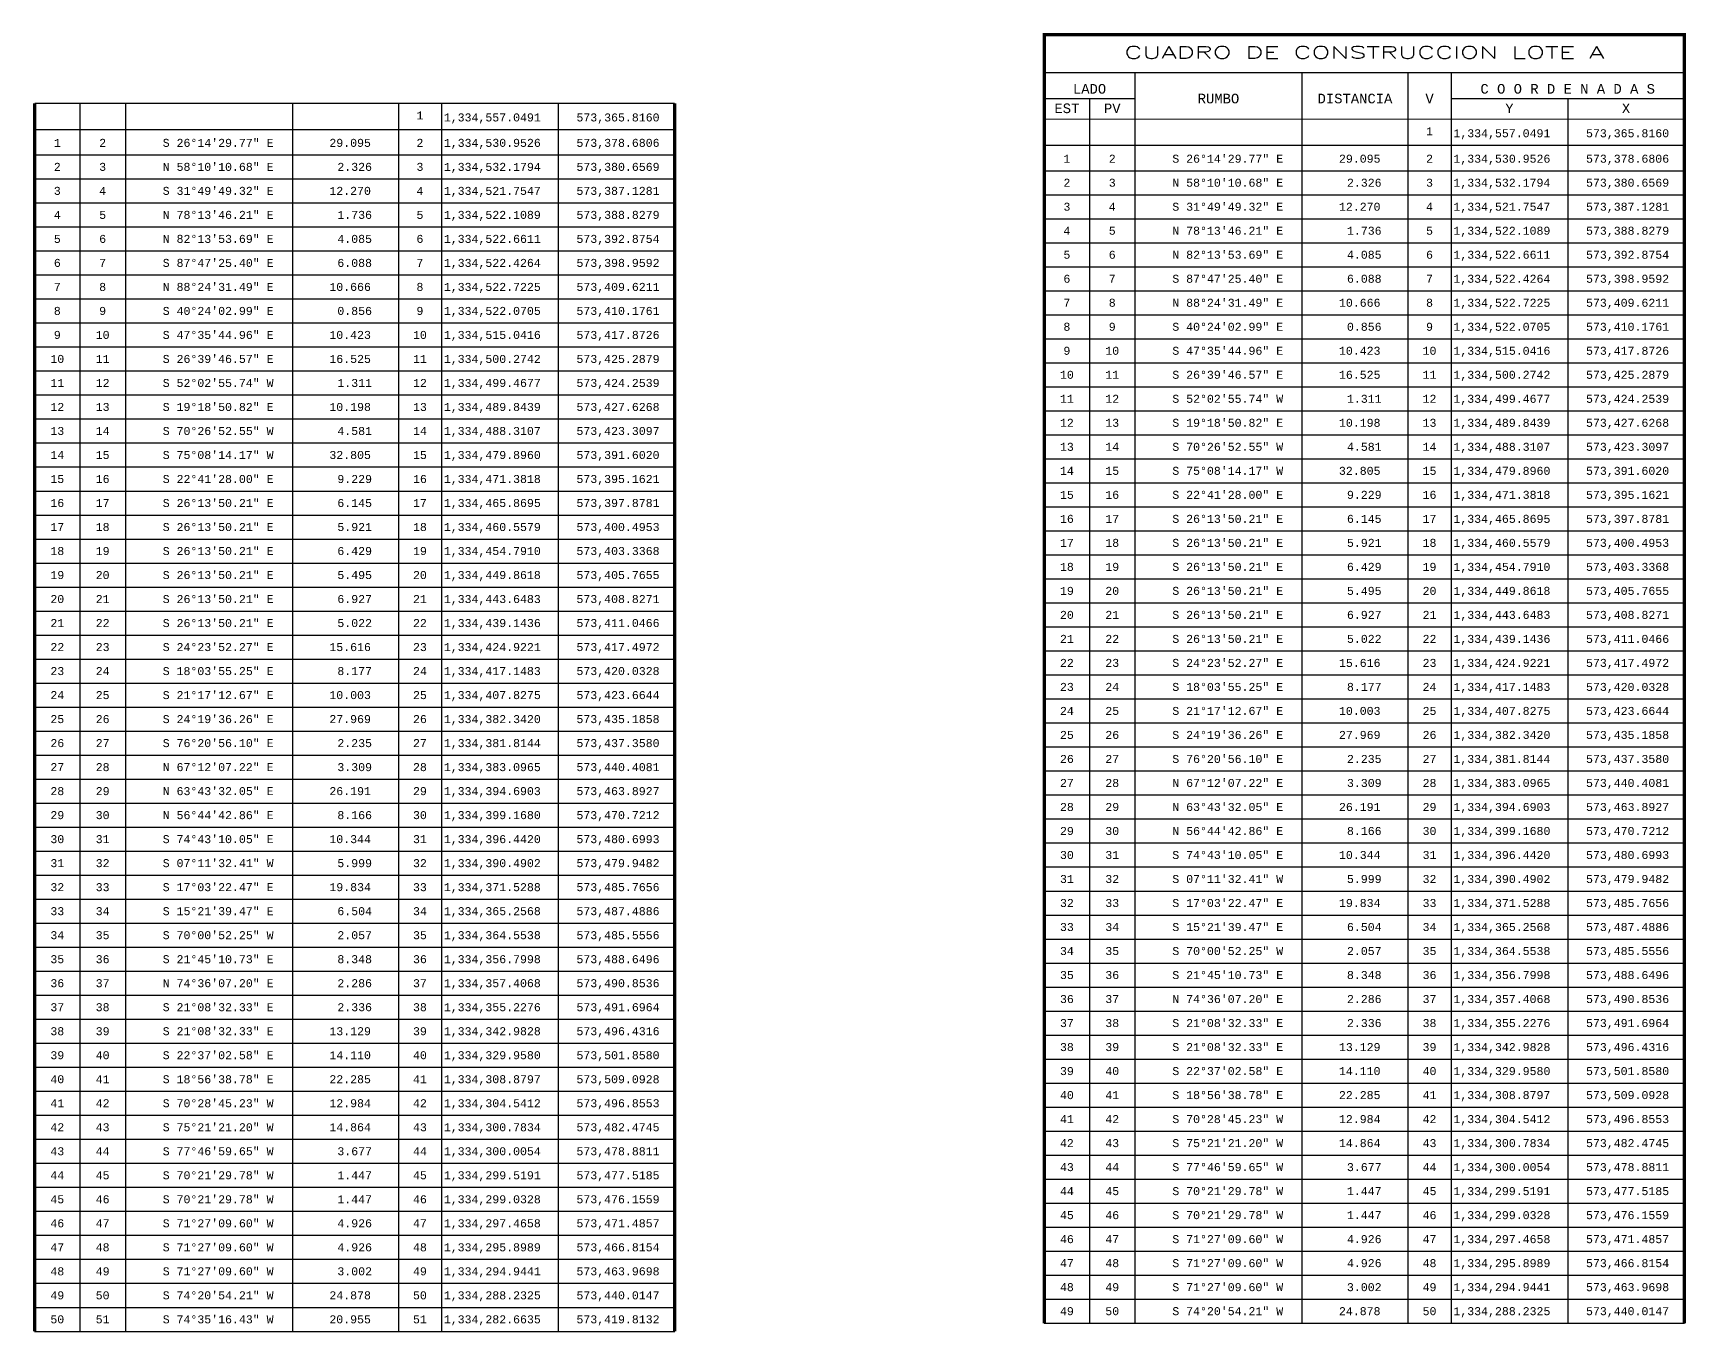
# Model space of a CAD drawing. Header units: millimetres. Extents: x -3245 to 2970, y 1153 to 3965.
# Drawn here: x 2108 to 2624, y 1532 to 1938 of the extents above; entities that cross this region are included whole.
import ezdxf
from ezdxf.enums import TextEntityAlignment as Align

# ---------------------------------------------------------------- set-up
doc = ezdxf.new("R2010")
doc.units = ezdxf.units.MM
for name, color, linetype in [('CVL_CUADCON', 1, 'Continuous'), ('CVL_CUADCON_LIN', 8, 'Continuous'), ('CVL_CUADCON_TIT', 1, 'Continuous'), ('CVL_CUADCON_TX', 2, 'Continuous')]:
    doc.layers.add(name, color=color, linetype=linetype)
doc.styles.add('HUECA1', font='HUECA1.shx')
doc.styles.add('MONOTXT4', font='MONOTXT4.shx')

msp = doc.modelspace()

# ---------------------------------------------------------------- linework, layer by layer
at = {"layer": 'CVL_CUADCON', "color": 1, "linetype": 'Continuous', "flags": 128}
for points, const_width in [([(2423.4764, 1534.84), (2423.4764, 1937.34), (2623.4089, 1937.34), (2623.4089, 1534.84)], 1), ([(2423.4764, 1925.4675), (2623.4089, 1925.4675)], 0.375), ([(2108.1334, 1532.2895), (2108.1334, 1915.872)], 1), ([(2108.1334, 1915.872), (2308.0659, 1915.872)], 0.375), ([(2308.0659, 1915.872), (2308.0659, 1532.2895)], 1), ([(2423.4764, 1910.9225), (2623.4089, 1910.9225)], 0.375)]:
    msp.add_lwpolyline(points, dxfattribs=dict(at, const_width=const_width))
at = {"layer": 'CVL_CUADCON_LIN', "color": 8, "linetype": 'Continuous'}
for p, q in [((2451.7989, 1925.4675), (2451.7989, 1534.84)), ((2503.9764, 1925.4675), (2503.9764, 1534.84)), ((2537.0839, 1925.4675), (2537.0839, 1534.84)), ((2550.5489, 1925.4675), (2550.5489, 1534.84)), ((2122.2834, 1915.872), (2122.2834, 1532.2895)), ((2136.4559, 1915.872), (2136.4559, 1532.2895)), ((2188.6334, 1915.872), (2188.6334, 1532.2895)), ((2221.7409, 1915.872), (2221.7409, 1532.2895)), ((2235.2059, 1915.872), (2235.2059, 1532.2895)), ((2271.6359, 1915.872), (2271.6359, 1532.2895)), ((2423.4764, 1917.3975), (2451.7989, 1917.3975)), ((2437.6264, 1917.3975), (2437.6264, 1534.84)), ((2550.5489, 1917.3975), (2623.4089, 1917.3975)), ((2586.9789, 1917.3975), (2586.9789, 1534.84)), ((2108.1334, 1907.7345), (2308.0659, 1907.7345)), ((2423.4764, 1902.785), (2623.4089, 1902.785)), ((2108.1334, 1899.7895), (2308.0659, 1899.7895)), ((2423.4764, 1894.84), (2623.4089, 1894.84)), ((2108.1334, 1892.2895), (2308.0659, 1892.2895)), ((2108.1334, 1884.7895), (2308.0659, 1884.7895)), ((2423.4764, 1887.34), (2623.4089, 1887.34)), ((2423.4764, 1879.84), (2623.4089, 1879.84)), ((2108.1334, 1877.2895), (2308.0659, 1877.2895)), ((2108.1334, 1869.7895), (2308.0659, 1869.7895)), ((2423.4764, 1872.34), (2623.4089, 1872.34)), ((2423.4764, 1864.84), (2623.4089, 1864.84)), ((2108.1334, 1862.2895), (2308.0659, 1862.2895)), ((2108.1334, 1854.7895), (2308.0659, 1854.7895)), ((2423.4764, 1857.34), (2623.4089, 1857.34)), ((2423.4764, 1849.84), (2623.4089, 1849.84)), ((2108.1334, 1847.2895), (2308.0659, 1847.2895)), ((2108.1334, 1839.7895), (2308.0659, 1839.7895)), ((2423.4764, 1842.34), (2623.4089, 1842.34)), ((2423.4764, 1834.84), (2623.4089, 1834.84)), ((2108.1334, 1832.2895), (2308.0659, 1832.2895)), ((2108.1334, 1824.7895), (2308.0659, 1824.7895)), ((2423.4764, 1827.34), (2623.4089, 1827.34)), ((2423.4764, 1819.84), (2623.4089, 1819.84)), ((2108.1334, 1817.2895), (2308.0659, 1817.2895)), ((2423.4764, 1812.34), (2623.4089, 1812.34)), ((2108.1334, 1809.7895), (2308.0659, 1809.7895)), ((2108.1334, 1802.2895), (2308.0659, 1802.2895)), ((2423.4764, 1804.84), (2623.4089, 1804.84)), ((2423.4764, 1797.34), (2623.4089, 1797.34)), ((2108.1334, 1794.7895), (2308.0659, 1794.7895)), ((2108.1334, 1787.2895), (2308.0659, 1787.2895)), ((2423.4764, 1789.84), (2623.4089, 1789.84)), ((2423.4764, 1782.34), (2623.4089, 1782.34)), ((2108.1334, 1779.7895), (2308.0659, 1779.7895)), ((2108.1334, 1772.2895), (2308.0659, 1772.2895)), ((2423.4764, 1774.84), (2623.4089, 1774.84)), ((2423.4764, 1767.34), (2623.4089, 1767.34)), ((2108.1334, 1764.7895), (2308.0659, 1764.7895)), ((2108.1334, 1757.2895), (2308.0659, 1757.2895)), ((2423.4764, 1759.84), (2623.4089, 1759.84)), ((2423.4764, 1752.34), (2623.4089, 1752.34)), ((2108.1334, 1749.7895), (2308.0659, 1749.7895)), ((2108.1334, 1742.2895), (2308.0659, 1742.2895)), ((2423.4764, 1744.84), (2623.4089, 1744.84)), ((2108.1334, 1734.7895), (2308.0659, 1734.7895)), ((2423.4764, 1737.34), (2623.4089, 1737.34)), ((2423.4764, 1729.84), (2623.4089, 1729.84)), ((2108.1334, 1727.2895), (2308.0659, 1727.2895)), ((2108.1334, 1719.7895), (2308.0659, 1719.7895)), ((2423.4764, 1722.34), (2623.4089, 1722.34)), ((2423.4764, 1714.84), (2623.4089, 1714.84)), ((2108.1334, 1712.2895), (2308.0659, 1712.2895)), ((2108.1334, 1704.7895), (2308.0659, 1704.7895)), ((2423.4764, 1707.34), (2623.4089, 1707.34)), ((2423.4764, 1699.84), (2623.4089, 1699.84)), ((2108.1334, 1697.2895), (2308.0659, 1697.2895)), ((2108.1334, 1689.7895), (2308.0659, 1689.7895)), ((2423.4764, 1692.34), (2623.4089, 1692.34)), ((2423.4764, 1684.84), (2623.4089, 1684.84)), ((2108.1334, 1682.2895), (2308.0659, 1682.2895)), ((2108.1334, 1674.7895), (2308.0659, 1674.7895)), ((2423.4764, 1677.34), (2623.4089, 1677.34)), ((2423.4764, 1669.84), (2623.4089, 1669.84)), ((2108.1334, 1667.2895), (2308.0659, 1667.2895)), ((2108.1334, 1659.7895), (2308.0659, 1659.7895)), ((2423.4764, 1662.34), (2623.4089, 1662.34)), ((2108.1334, 1652.2895), (2308.0659, 1652.2895)), ((2423.4764, 1654.84), (2623.4089, 1654.84)), ((2423.4764, 1647.34), (2623.4089, 1647.34)), ((2108.1334, 1644.7895), (2308.0659, 1644.7895)), ((2108.1334, 1637.2895), (2308.0659, 1637.2895)), ((2423.4764, 1639.84), (2623.4089, 1639.84)), ((2423.4764, 1632.34), (2623.4089, 1632.34)), ((2108.1334, 1629.7895), (2308.0659, 1629.7895)), ((2108.1334, 1622.2895), (2308.0659, 1622.2895)), ((2423.4764, 1624.84), (2623.4089, 1624.84)), ((2423.4764, 1617.34), (2623.4089, 1617.34)), ((2108.1334, 1614.7895), (2308.0659, 1614.7895)), ((2108.1334, 1607.2895), (2308.0659, 1607.2895)), ((2423.4764, 1609.84), (2623.4089, 1609.84)), ((2423.4764, 1602.34), (2623.4089, 1602.34)), ((2108.1334, 1599.7895), (2308.0659, 1599.7895)), ((2108.1334, 1592.2895), (2308.0659, 1592.2895)), ((2423.4764, 1594.84), (2623.4089, 1594.84)), ((2423.4764, 1587.34), (2623.4089, 1587.34)), ((2108.1334, 1584.7895), (2308.0659, 1584.7895)), ((2423.4764, 1579.84), (2623.4089, 1579.84)), ((2108.1334, 1577.2895), (2308.0659, 1577.2895)), ((2108.1334, 1569.7895), (2308.0659, 1569.7895)), ((2423.4764, 1572.34), (2623.4089, 1572.34)), ((2423.4764, 1564.84), (2623.4089, 1564.84)), ((2108.1334, 1562.2895), (2308.0659, 1562.2895)), ((2108.1334, 1554.7895), (2308.0659, 1554.7895)), ((2423.4764, 1557.34), (2623.4089, 1557.34)), ((2423.4764, 1549.84), (2623.4089, 1549.84)), ((2108.1334, 1547.2895), (2308.0659, 1547.2895)), ((2108.1334, 1539.7895), (2308.0659, 1539.7895)), ((2423.4764, 1542.34), (2623.4089, 1542.34)), ((2423.4764, 1534.84), (2623.4089, 1534.84)), ((2108.1334, 1532.2895), (2308.0659, 1532.2895))]:
    msp.add_line(p, q, dxfattribs=at)

# ---------------------------------------------------------------- texts
at = {"layer": 'CVL_CUADCON_TIT', "color": 1, "style": 'HUECA1', "width": 1.347471}
msp.add_text('CUADRO DE CONSTRUCCION LOTE A', height=3.75, dxfattribs=at).set_placement((2448.4764, 1929.915), (2598.4089, 1929.915), align=Align.FIT)
at = {"layer": 'CVL_CUADCON_TIT', "color": 1, "style": 'MONOTXT4'}
for s, p in [('LADO', (2437.6264, 1918.92)), ('C O O R D E N A D A S', (2586.9764, 1918.92)), ('EST', (2430.5514, 1912.83)), ('PV', (2444.7264, 1912.83)), ('Y', (2568.7764, 1912.83)), ('X', (2605.2014, 1912.83))]:
    msp.add_text(s, height=3, dxfattribs=at).set_placement(p, align=Align.CENTER)
for s, p in [('RUMBO', (2477.9014, 1917.39)), ('DISTANCIA', (2520.5264, 1917.39)), ('V', (2543.8264, 1917.39))]:
    msp.add_text(s, height=3, dxfattribs=at).set_placement(p, align=Align.MIDDLE)
at = {"layer": 'CVL_CUADCON_TX', "color": 2, "style": 'MONOTXT4'}
for s, p in [('1', (2228.4734, 1910.8595)), ('1', (2543.8164, 1905.91)), ('1', (2115.2084, 1902.2895)), ('2', (2129.3697, 1902.2895)), ('2', (2228.4734, 1902.2895)), ('2', (2115.2084, 1894.7895)), ('3', (2129.3697, 1894.7895)), ('3', (2228.4734, 1894.7895)), ('1', (2430.5514, 1897.34)), ('2', (2444.7127, 1897.34)), ('2', (2543.8164, 1897.34)), ('3', (2115.2084, 1887.2895)), ('4', (2129.3697, 1887.2895)), ('4', (2228.4734, 1887.2895)), ('2', (2430.5514, 1889.84)), ('3', (2444.7127, 1889.84)), ('3', (2543.8164, 1889.84)), ('3', (2430.5514, 1882.34)), ('4', (2444.7127, 1882.34)), ('4', (2543.8164, 1882.34)), ('4', (2115.2084, 1879.7895)), ('5', (2129.3697, 1879.7895)), ('5', (2228.4734, 1879.7895)), ('5', (2115.2084, 1872.2895)), ('6', (2129.3697, 1872.2895)), ('6', (2228.4734, 1872.2895)), ('4', (2430.5514, 1874.84)), ('5', (2444.7127, 1874.84)), ('5', (2543.8164, 1874.84)), ('5', (2430.5514, 1867.34)), ('6', (2444.7127, 1867.34)), ('6', (2543.8164, 1867.34)), ('6', (2115.2084, 1864.7895)), ('7', (2129.3697, 1864.7895)), ('7', (2228.4734, 1864.7895)), ('7', (2115.2084, 1857.2895)), ('8', (2129.3697, 1857.2895)), ('8', (2228.4734, 1857.2895)), ('6', (2430.5514, 1859.84)), ('7', (2444.7127, 1859.84)), ('7', (2543.8164, 1859.84)), ('7', (2430.5514, 1852.34)), ('8', (2444.7127, 1852.34)), ('8', (2543.8164, 1852.34)), ('8', (2115.2084, 1849.7895)), ('9', (2129.3697, 1849.7895)), ('9', (2228.4734, 1849.7895)), ('9', (2115.2084, 1842.2895)), ('10', (2129.3697, 1842.2895)), ('10', (2228.4734, 1842.2895)), ('8', (2430.5514, 1844.84)), ('9', (2444.7127, 1844.84)), ('9', (2543.8164, 1844.84)), ('9', (2430.5514, 1837.34)), ('10', (2444.7127, 1837.34)), ('10', (2543.8164, 1837.34)), ('10', (2115.2084, 1834.7895)), ('11', (2129.3697, 1834.7895)), ('11', (2228.4734, 1834.7895)), ('11', (2115.2084, 1827.2895)), ('12', (2129.3697, 1827.2895)), ('12', (2228.4734, 1827.2895)), ('10', (2430.5514, 1829.84)), ('11', (2444.7127, 1829.84)), ('11', (2543.8164, 1829.84)), ('11', (2430.5514, 1822.34)), ('12', (2444.7127, 1822.34)), ('12', (2543.8164, 1822.34)), ('12', (2115.2084, 1819.7895)), ('13', (2129.3697, 1819.7895)), ('13', (2228.4734, 1819.7895)), ('12', (2430.5514, 1814.84)), ('13', (2444.7127, 1814.84)), ('13', (2543.8164, 1814.84)), ('13', (2115.2084, 1812.2895)), ('14', (2129.3697, 1812.2895)), ('14', (2228.4734, 1812.2895)), ('14', (2115.2084, 1804.7895)), ('15', (2129.3697, 1804.7895)), ('15', (2228.4734, 1804.7895)), ('13', (2430.5514, 1807.34)), ('14', (2444.7127, 1807.34)), ('14', (2543.8164, 1807.34)), ('14', (2430.5514, 1799.84)), ('15', (2444.7127, 1799.84)), ('15', (2543.8164, 1799.84)), ('15', (2115.2084, 1797.2895)), ('16', (2129.3697, 1797.2895)), ('16', (2228.4734, 1797.2895)), ('16', (2115.2084, 1789.7895)), ('17', (2129.3697, 1789.7895)), ('17', (2228.4734, 1789.7895)), ('15', (2430.5514, 1792.34)), ('16', (2444.7127, 1792.34)), ('16', (2543.8164, 1792.34)), ('16', (2430.5514, 1784.84)), ('17', (2444.7127, 1784.84)), ('17', (2543.8164, 1784.84)), ('17', (2115.2084, 1782.2895)), ('18', (2129.3697, 1782.2895)), ('18', (2228.4734, 1782.2895)), ('18', (2115.2084, 1774.7895)), ('19', (2129.3697, 1774.7895)), ('19', (2228.4734, 1774.7895)), ('17', (2430.5514, 1777.34)), ('18', (2444.7127, 1777.34)), ('18', (2543.8164, 1777.34)), ('18', (2430.5514, 1769.84)), ('19', (2444.7127, 1769.84)), ('19', (2543.8164, 1769.84)), ('19', (2115.2084, 1767.2895)), ('20', (2129.3697, 1767.2895)), ('20', (2228.4734, 1767.2895)), ('20', (2115.2084, 1759.7895)), ('21', (2129.3697, 1759.7895)), ('21', (2228.4734, 1759.7895)), ('19', (2430.5514, 1762.34)), ('20', (2444.7127, 1762.34)), ('20', (2543.8164, 1762.34)), ('20', (2430.5514, 1754.84)), ('21', (2444.7127, 1754.84)), ('21', (2543.8164, 1754.84)), ('21', (2115.2084, 1752.2895)), ('22', (2129.3697, 1752.2895)), ('22', (2228.4734, 1752.2895)), ('22', (2115.2084, 1744.7895)), ('23', (2129.3697, 1744.7895)), ('23', (2228.4734, 1744.7895)), ('21', (2430.5514, 1747.34)), ('22', (2444.7127, 1747.34)), ('22', (2543.8164, 1747.34)), ('22', (2430.5514, 1739.84)), ('23', (2444.7127, 1739.84)), ('23', (2543.8164, 1739.84)), ('23', (2115.2084, 1737.2895)), ('24', (2129.3697, 1737.2895)), ('24', (2228.4734, 1737.2895)), ('23', (2430.5514, 1732.34)), ('24', (2444.7127, 1732.34)), ('24', (2543.8164, 1732.34)), ('24', (2115.2084, 1729.7895)), ('25', (2129.3697, 1729.7895)), ('25', (2228.4734, 1729.7895)), ('25', (2115.2084, 1722.2895)), ('26', (2129.3697, 1722.2895)), ('26', (2228.4734, 1722.2895)), ('24', (2430.5514, 1724.84)), ('25', (2444.7127, 1724.84)), ('25', (2543.8164, 1724.84)), ('25', (2430.5514, 1717.34)), ('26', (2444.7127, 1717.34)), ('26', (2543.8164, 1717.34)), ('26', (2115.2084, 1714.7895)), ('27', (2129.3697, 1714.7895)), ('27', (2228.4734, 1714.7895)), ('27', (2115.2084, 1707.2895)), ('28', (2129.3697, 1707.2895)), ('28', (2228.4734, 1707.2895)), ('26', (2430.5514, 1709.84)), ('27', (2444.7127, 1709.84)), ('27', (2543.8164, 1709.84)), ('27', (2430.5514, 1702.34)), ('28', (2444.7127, 1702.34)), ('28', (2543.8164, 1702.34)), ('28', (2115.2084, 1699.7895)), ('29', (2129.3697, 1699.7895)), ('29', (2228.4734, 1699.7895)), ('29', (2115.2084, 1692.2895)), ('30', (2129.3697, 1692.2895)), ('30', (2228.4734, 1692.2895)), ('28', (2430.5514, 1694.84)), ('29', (2444.7127, 1694.84)), ('29', (2543.8164, 1694.84)), ('29', (2430.5514, 1687.34)), ('30', (2444.7127, 1687.34)), ('30', (2543.8164, 1687.34)), ('30', (2115.2084, 1684.7895)), ('31', (2129.3697, 1684.7895)), ('31', (2228.4734, 1684.7895)), ('31', (2115.2084, 1677.2895)), ('32', (2129.3697, 1677.2895)), ('32', (2228.4734, 1677.2895)), ('30', (2430.5514, 1679.84)), ('31', (2444.7127, 1679.84)), ('31', (2543.8164, 1679.84)), ('31', (2430.5514, 1672.34)), ('32', (2444.7127, 1672.34)), ('32', (2543.8164, 1672.34)), ('32', (2115.2084, 1669.7895)), ('33', (2129.3697, 1669.7895)), ('33', (2228.4734, 1669.7895)), ('33', (2115.2084, 1662.2895)), ('34', (2129.3697, 1662.2895)), ('34', (2228.4734, 1662.2895)), ('32', (2430.5514, 1664.84)), ('33', (2444.7127, 1664.84)), ('33', (2543.8164, 1664.84)), ('34', (2115.2084, 1654.7895)), ('35', (2129.3697, 1654.7895)), ('35', (2228.4734, 1654.7895)), ('33', (2430.5514, 1657.34)), ('34', (2444.7127, 1657.34)), ('34', (2543.8164, 1657.34)), ('34', (2430.5514, 1649.84)), ('35', (2444.7127, 1649.84)), ('35', (2543.8164, 1649.84)), ('35', (2115.2084, 1647.2895)), ('36', (2129.3697, 1647.2895)), ('36', (2228.4734, 1647.2895)), ('36', (2115.2084, 1639.7895)), ('37', (2129.3697, 1639.7895)), ('37', (2228.4734, 1639.7895)), ('35', (2430.5514, 1642.34)), ('36', (2444.7127, 1642.34)), ('36', (2543.8164, 1642.34)), ('36', (2430.5514, 1634.84)), ('37', (2444.7127, 1634.84)), ('37', (2543.8164, 1634.84)), ('37', (2115.2084, 1632.2895)), ('38', (2129.3697, 1632.2895)), ('38', (2228.4734, 1632.2895)), ('38', (2115.2084, 1624.7895)), ('39', (2129.3697, 1624.7895)), ('39', (2228.4734, 1624.7895)), ('37', (2430.5514, 1627.34)), ('38', (2444.7127, 1627.34)), ('38', (2543.8164, 1627.34)), ('38', (2430.5514, 1619.84)), ('39', (2444.7127, 1619.84)), ('39', (2543.8164, 1619.84)), ('39', (2115.2084, 1617.2895)), ('40', (2129.3697, 1617.2895)), ('40', (2228.4734, 1617.2895)), ('40', (2115.2084, 1609.7895)), ('41', (2129.3697, 1609.7895)), ('41', (2228.4734, 1609.7895)), ('39', (2430.5514, 1612.34)), ('40', (2444.7127, 1612.34)), ('40', (2543.8164, 1612.34)), ('40', (2430.5514, 1604.84)), ('41', (2444.7127, 1604.84)), ('41', (2543.8164, 1604.84)), ('41', (2115.2084, 1602.2895)), ('42', (2129.3697, 1602.2895)), ('42', (2228.4734, 1602.2895)), ('42', (2115.2084, 1594.7895)), ('43', (2129.3697, 1594.7895)), ('43', (2228.4734, 1594.7895)), ('41', (2430.5514, 1597.34)), ('42', (2444.7127, 1597.34)), ('42', (2543.8164, 1597.34)), ('42', (2430.5514, 1589.84)), ('43', (2444.7127, 1589.84)), ('43', (2543.8164, 1589.84)), ('43', (2115.2084, 1587.2895)), ('44', (2129.3697, 1587.2895)), ('44', (2228.4734, 1587.2895)), ('44', (2115.2084, 1579.7895)), ('45', (2129.3697, 1579.7895)), ('45', (2228.4734, 1579.7895)), ('43', (2430.5514, 1582.34)), ('44', (2444.7127, 1582.34)), ('44', (2543.8164, 1582.34)), ('45', (2115.2084, 1572.2895)), ('46', (2129.3697, 1572.2895)), ('46', (2228.4734, 1572.2895)), ('44', (2430.5514, 1574.84)), ('45', (2444.7127, 1574.84)), ('45', (2543.8164, 1574.84)), ('45', (2430.5514, 1567.34)), ('46', (2444.7127, 1567.34)), ('46', (2543.8164, 1567.34)), ('46', (2115.2084, 1564.7895)), ('47', (2129.3697, 1564.7895)), ('47', (2228.4734, 1564.7895)), ('47', (2115.2084, 1557.2895)), ('48', (2129.3697, 1557.2895)), ('48', (2228.4734, 1557.2895)), ('46', (2430.5514, 1559.84)), ('47', (2444.7127, 1559.84)), ('47', (2543.8164, 1559.84)), ('47', (2430.5514, 1552.34)), ('48', (2444.7127, 1552.34)), ('48', (2543.8164, 1552.34)), ('48', (2115.2084, 1549.7895)), ('49', (2129.3697, 1549.7895)), ('49', (2228.4734, 1549.7895)), ('49', (2115.2084, 1542.2895)), ('50', (2129.3697, 1542.2895)), ('50', (2228.4734, 1542.2895)), ('48', (2430.5514, 1544.84)), ('49', (2444.7127, 1544.84)), ('49', (2543.8164, 1544.84)), ('49', (2430.5514, 1537.34)), ('50', (2444.7127, 1537.34)), ('50', (2543.8164, 1537.34)), ('50', (2115.2084, 1534.7895)), ('51', (2129.3697, 1534.7895)), ('51', (2228.4734, 1534.7895))]:
    msp.add_text(s, height=2.5, dxfattribs=at).set_placement(p, align=Align.CENTER)
for s, p in [('1,334,557.0491', (2235.9334, 1910.2345)), ('573,365.8160', (2277.3584, 1910.2345)), ('1,334,557.0491', (2551.2764, 1905.285)), ('573,365.8160', (2592.7014, 1905.285)), ('S 26%%d14\'29.77" E', (2148.1334, 1902.2895)), ('29.095', (2200.1834, 1902.2895)), ('1,334,530.9526', (2235.9334, 1902.2895)), ('573,378.6806', (2277.3584, 1902.2895)), ('S 26%%d14\'29.77" E', (2463.4764, 1897.34)), ('N 58%%d10\'10.68" E', (2148.1334, 1894.7895)), ('2.326', (2202.6834, 1894.7895)), ('1,334,532.1794', (2235.9334, 1894.7895)), ('573,380.6569', (2277.3584, 1894.7895)), ('29.095', (2515.5264, 1897.34)), ('1,334,530.9526', (2551.2764, 1897.34)), ('573,378.6806', (2592.7014, 1897.34)), ('S 31%%d49\'49.32" E', (2148.1334, 1887.2895)), ('12.270', (2200.1834, 1887.2895)), ('1,334,521.7547', (2235.9334, 1887.2895)), ('573,387.1281', (2277.3584, 1887.2895)), ('N 58%%d10\'10.68" E', (2463.4764, 1889.84)), ('2.326', (2518.0264, 1889.84)), ('1,334,532.1794', (2551.2764, 1889.84)), ('573,380.6569', (2592.7014, 1889.84)), ('S 31%%d49\'49.32" E', (2463.4764, 1882.34)), ('12.270', (2515.5264, 1882.34)), ('1,334,521.7547', (2551.2764, 1882.34)), ('573,387.1281', (2592.7014, 1882.34)), ('N 78%%d13\'46.21" E', (2148.1334, 1879.7895)), ('1.736', (2202.6834, 1879.7895)), ('1,334,522.1089', (2235.9334, 1879.7895)), ('573,388.8279', (2277.3584, 1879.7895)), ('N 82%%d13\'53.69" E', (2148.1334, 1872.2895)), ('4.085', (2202.6834, 1872.2895)), ('1,334,522.6611', (2235.9334, 1872.2895)), ('573,392.8754', (2277.3584, 1872.2895)), ('N 78%%d13\'46.21" E', (2463.4764, 1874.84)), ('1.736', (2518.0264, 1874.84)), ('1,334,522.1089', (2551.2764, 1874.84)), ('573,388.8279', (2592.7014, 1874.84)), ('N 82%%d13\'53.69" E', (2463.4764, 1867.34)), ('4.085', (2518.0264, 1867.34)), ('1,334,522.6611', (2551.2764, 1867.34)), ('573,392.8754', (2592.7014, 1867.34)), ('S 87%%d47\'25.40" E', (2148.1334, 1864.7895)), ('6.088', (2202.6834, 1864.7895)), ('1,334,522.4264', (2235.9334, 1864.7895)), ('573,398.9592', (2277.3584, 1864.7895)), ('N 88%%d24\'31.49" E', (2148.1334, 1857.2895)), ('10.666', (2200.1834, 1857.2895)), ('1,334,522.7225', (2235.9334, 1857.2895)), ('573,409.6211', (2277.3584, 1857.2895)), ('S 87%%d47\'25.40" E', (2463.4764, 1859.84)), ('6.088', (2518.0264, 1859.84)), ('1,334,522.4264', (2551.2764, 1859.84)), ('573,398.9592', (2592.7014, 1859.84)), ('N 88%%d24\'31.49" E', (2463.4764, 1852.34)), ('10.666', (2515.5264, 1852.34)), ('1,334,522.7225', (2551.2764, 1852.34)), ('573,409.6211', (2592.7014, 1852.34)), ('S 40%%d24\'02.99" E', (2148.1334, 1849.7895)), ('0.856', (2202.6834, 1849.7895)), ('1,334,522.0705', (2235.9334, 1849.7895)), ('573,410.1761', (2277.3584, 1849.7895)), ('S 47%%d35\'44.96" E', (2148.1334, 1842.2895)), ('10.423', (2200.1834, 1842.2895)), ('1,334,515.0416', (2235.9334, 1842.2895)), ('573,417.8726', (2277.3584, 1842.2895)), ('S 40%%d24\'02.99" E', (2463.4764, 1844.84)), ('0.856', (2518.0264, 1844.84)), ('1,334,522.0705', (2551.2764, 1844.84)), ('573,410.1761', (2592.7014, 1844.84)), ('S 47%%d35\'44.96" E', (2463.4764, 1837.34)), ('10.423', (2515.5264, 1837.34)), ('1,334,515.0416', (2551.2764, 1837.34)), ('573,417.8726', (2592.7014, 1837.34)), ('S 26%%d39\'46.57" E', (2148.1334, 1834.7895)), ('16.525', (2200.1834, 1834.7895)), ('1,334,500.2742', (2235.9334, 1834.7895)), ('573,425.2879', (2277.3584, 1834.7895)), ('S 52%%d02\'55.74" W', (2148.1334, 1827.2895)), ('1.311', (2202.6834, 1827.2895)), ('1,334,499.4677', (2235.9334, 1827.2895)), ('573,424.2539', (2277.3584, 1827.2895)), ('S 26%%d39\'46.57" E', (2463.4764, 1829.84)), ('16.525', (2515.5264, 1829.84)), ('1,334,500.2742', (2551.2764, 1829.84)), ('573,425.2879', (2592.7014, 1829.84)), ('S 19%%d18\'50.82" E', (2148.1334, 1819.7895)), ('S 52%%d02\'55.74" W', (2463.4764, 1822.34)), ('1.311', (2518.0264, 1822.34)), ('1,334,499.4677', (2551.2764, 1822.34)), ('573,424.2539', (2592.7014, 1822.34)), ('10.198', (2200.1834, 1819.7895)), ('1,334,489.8439', (2235.9334, 1819.7895)), ('573,427.6268', (2277.3584, 1819.7895)), ('S 19%%d18\'50.82" E', (2463.4764, 1814.84)), ('10.198', (2515.5264, 1814.84)), ('1,334,489.8439', (2551.2764, 1814.84)), ('573,427.6268', (2592.7014, 1814.84)), ('S 70%%d26\'52.55" W', (2148.1334, 1812.2895)), ('4.581', (2202.6834, 1812.2895)), ('1,334,488.3107', (2235.9334, 1812.2895)), ('573,423.3097', (2277.3584, 1812.2895)), ('S 75%%d08\'14.17" W', (2148.1334, 1804.7895)), ('32.805', (2200.1834, 1804.7895)), ('1,334,479.8960', (2235.9334, 1804.7895)), ('573,391.6020', (2277.3584, 1804.7895)), ('S 70%%d26\'52.55" W', (2463.4764, 1807.34)), ('4.581', (2518.0264, 1807.34)), ('1,334,488.3107', (2551.2764, 1807.34)), ('573,423.3097', (2592.7014, 1807.34)), ('S 75%%d08\'14.17" W', (2463.4764, 1799.84)), ('32.805', (2515.5264, 1799.84)), ('1,334,479.8960', (2551.2764, 1799.84)), ('573,391.6020', (2592.7014, 1799.84)), ('S 22%%d41\'28.00" E', (2148.1334, 1797.2895)), ('9.229', (2202.6834, 1797.2895)), ('1,334,471.3818', (2235.9334, 1797.2895)), ('573,395.1621', (2277.3584, 1797.2895)), ('S 26%%d13\'50.21" E', (2148.1334, 1789.7895)), ('6.145', (2202.6834, 1789.7895)), ('1,334,465.8695', (2235.9334, 1789.7895)), ('573,397.8781', (2277.3584, 1789.7895)), ('S 22%%d41\'28.00" E', (2463.4764, 1792.34)), ('9.229', (2518.0264, 1792.34)), ('1,334,471.3818', (2551.2764, 1792.34)), ('573,395.1621', (2592.7014, 1792.34)), ('S 26%%d13\'50.21" E', (2463.4764, 1784.84)), ('6.145', (2518.0264, 1784.84)), ('1,334,465.8695', (2551.2764, 1784.84)), ('573,397.8781', (2592.7014, 1784.84)), ('S 26%%d13\'50.21" E', (2148.1334, 1782.2895)), ('5.921', (2202.6834, 1782.2895)), ('1,334,460.5579', (2235.9334, 1782.2895)), ('573,400.4953', (2277.3584, 1782.2895)), ('S 26%%d13\'50.21" E', (2148.1334, 1774.7895)), ('6.429', (2202.6834, 1774.7895)), ('1,334,454.7910', (2235.9334, 1774.7895)), ('573,403.3368', (2277.3584, 1774.7895)), ('S 26%%d13\'50.21" E', (2463.4764, 1777.34)), ('5.921', (2518.0264, 1777.34)), ('1,334,460.5579', (2551.2764, 1777.34)), ('573,400.4953', (2592.7014, 1777.34)), ('S 26%%d13\'50.21" E', (2463.4764, 1769.84)), ('6.429', (2518.0264, 1769.84)), ('1,334,454.7910', (2551.2764, 1769.84)), ('573,403.3368', (2592.7014, 1769.84)), ('S 26%%d13\'50.21" E', (2148.1334, 1767.2895)), ('5.495', (2202.6834, 1767.2895)), ('1,334,449.8618', (2235.9334, 1767.2895)), ('573,405.7655', (2277.3584, 1767.2895)), ('S 26%%d13\'50.21" E', (2148.1334, 1759.7895)), ('6.927', (2202.6834, 1759.7895)), ('1,334,443.6483', (2235.9334, 1759.7895)), ('573,408.8271', (2277.3584, 1759.7895)), ('S 26%%d13\'50.21" E', (2463.4764, 1762.34)), ('5.495', (2518.0264, 1762.34)), ('1,334,449.8618', (2551.2764, 1762.34)), ('573,405.7655', (2592.7014, 1762.34)), ('S 26%%d13\'50.21" E', (2463.4764, 1754.84)), ('6.927', (2518.0264, 1754.84)), ('1,334,443.6483', (2551.2764, 1754.84)), ('573,408.8271', (2592.7014, 1754.84)), ('S 26%%d13\'50.21" E', (2148.1334, 1752.2895)), ('5.022', (2202.6834, 1752.2895)), ('1,334,439.1436', (2235.9334, 1752.2895)), ('573,411.0466', (2277.3584, 1752.2895)), ('S 24%%d23\'52.27" E', (2148.1334, 1744.7895)), ('15.616', (2200.1834, 1744.7895)), ('1,334,424.9221', (2235.9334, 1744.7895)), ('573,417.4972', (2277.3584, 1744.7895)), ('S 26%%d13\'50.21" E', (2463.4764, 1747.34)), ('5.022', (2518.0264, 1747.34)), ('1,334,439.1436', (2551.2764, 1747.34)), ('573,411.0466', (2592.7014, 1747.34)), ('S 18%%d03\'55.25" E', (2148.1334, 1737.2895)), ('S 24%%d23\'52.27" E', (2463.4764, 1739.84)), ('15.616', (2515.5264, 1739.84)), ('1,334,424.9221', (2551.2764, 1739.84)), ('573,417.4972', (2592.7014, 1739.84)), ('8.177', (2202.6834, 1737.2895)), ('1,334,417.1483', (2235.9334, 1737.2895)), ('573,420.0328', (2277.3584, 1737.2895)), ('S 18%%d03\'55.25" E', (2463.4764, 1732.34)), ('8.177', (2518.0264, 1732.34)), ('1,334,417.1483', (2551.2764, 1732.34)), ('573,420.0328', (2592.7014, 1732.34)), ('S 21%%d17\'12.67" E', (2148.1334, 1729.7895)), ('10.003', (2200.1834, 1729.7895)), ('1,334,407.8275', (2235.9334, 1729.7895)), ('573,423.6644', (2277.3584, 1729.7895)), ('S 24%%d19\'36.26" E', (2148.1334, 1722.2895)), ('27.969', (2200.1834, 1722.2895)), ('1,334,382.3420', (2235.9334, 1722.2895)), ('573,435.1858', (2277.3584, 1722.2895)), ('S 21%%d17\'12.67" E', (2463.4764, 1724.84)), ('10.003', (2515.5264, 1724.84)), ('1,334,407.8275', (2551.2764, 1724.84)), ('573,423.6644', (2592.7014, 1724.84)), ('S 24%%d19\'36.26" E', (2463.4764, 1717.34)), ('27.969', (2515.5264, 1717.34)), ('1,334,382.3420', (2551.2764, 1717.34)), ('573,435.1858', (2592.7014, 1717.34)), ('S 76%%d20\'56.10" E', (2148.1334, 1714.7895)), ('2.235', (2202.6834, 1714.7895)), ('1,334,381.8144', (2235.9334, 1714.7895)), ('573,437.3580', (2277.3584, 1714.7895)), ('N 67%%d12\'07.22" E', (2148.1334, 1707.2895)), ('3.309', (2202.6834, 1707.2895)), ('1,334,383.0965', (2235.9334, 1707.2895)), ('573,440.4081', (2277.3584, 1707.2895)), ('S 76%%d20\'56.10" E', (2463.4764, 1709.84)), ('2.235', (2518.0264, 1709.84)), ('1,334,381.8144', (2551.2764, 1709.84)), ('573,437.3580', (2592.7014, 1709.84)), ('N 67%%d12\'07.22" E', (2463.4764, 1702.34)), ('3.309', (2518.0264, 1702.34)), ('1,334,383.0965', (2551.2764, 1702.34)), ('573,440.4081', (2592.7014, 1702.34)), ('N 63%%d43\'32.05" E', (2148.1334, 1699.7895)), ('26.191', (2200.1834, 1699.7895)), ('1,334,394.6903', (2235.9334, 1699.7895)), ('573,463.8927', (2277.3584, 1699.7895)), ('N 56%%d44\'42.86" E', (2148.1334, 1692.2895)), ('8.166', (2202.6834, 1692.2895)), ('1,334,399.1680', (2235.9334, 1692.2895)), ('573,470.7212', (2277.3584, 1692.2895)), ('N 63%%d43\'32.05" E', (2463.4764, 1694.84)), ('26.191', (2515.5264, 1694.84)), ('1,334,394.6903', (2551.2764, 1694.84)), ('573,463.8927', (2592.7014, 1694.84)), ('N 56%%d44\'42.86" E', (2463.4764, 1687.34)), ('8.166', (2518.0264, 1687.34)), ('1,334,399.1680', (2551.2764, 1687.34)), ('573,470.7212', (2592.7014, 1687.34)), ('S 74%%d43\'10.05" E', (2148.1334, 1684.7895)), ('10.344', (2200.1834, 1684.7895)), ('1,334,396.4420', (2235.9334, 1684.7895)), ('573,480.6993', (2277.3584, 1684.7895)), ('S 07%%d11\'32.41" W', (2148.1334, 1677.2895)), ('5.999', (2202.6834, 1677.2895)), ('1,334,390.4902', (2235.9334, 1677.2895)), ('573,479.9482', (2277.3584, 1677.2895)), ('S 74%%d43\'10.05" E', (2463.4764, 1679.84)), ('10.344', (2515.5264, 1679.84)), ('1,334,396.4420', (2551.2764, 1679.84)), ('573,480.6993', (2592.7014, 1679.84)), ('S 07%%d11\'32.41" W', (2463.4764, 1672.34)), ('5.999', (2518.0264, 1672.34)), ('1,334,390.4902', (2551.2764, 1672.34)), ('573,479.9482', (2592.7014, 1672.34)), ('S 17%%d03\'22.47" E', (2148.1334, 1669.7895)), ('19.834', (2200.1834, 1669.7895)), ('1,334,371.5288', (2235.9334, 1669.7895)), ('573,485.7656', (2277.3584, 1669.7895)), ('S 17%%d03\'22.47" E', (2463.4764, 1664.84)), ('S 15%%d21\'39.47" E', (2148.1334, 1662.2895)), ('6.504', (2202.6834, 1662.2895)), ('1,334,365.2568', (2235.9334, 1662.2895)), ('573,487.4886', (2277.3584, 1662.2895)), ('19.834', (2515.5264, 1664.84)), ('1,334,371.5288', (2551.2764, 1664.84)), ('573,485.7656', (2592.7014, 1664.84)), ('S 70%%d00\'52.25" W', (2148.1334, 1654.7895)), ('2.057', (2202.6834, 1654.7895)), ('1,334,364.5538', (2235.9334, 1654.7895)), ('573,485.5556', (2277.3584, 1654.7895)), ('S 15%%d21\'39.47" E', (2463.4764, 1657.34)), ('6.504', (2518.0264, 1657.34)), ('1,334,365.2568', (2551.2764, 1657.34)), ('573,487.4886', (2592.7014, 1657.34)), ('S 70%%d00\'52.25" W', (2463.4764, 1649.84)), ('2.057', (2518.0264, 1649.84)), ('1,334,364.5538', (2551.2764, 1649.84)), ('573,485.5556', (2592.7014, 1649.84)), ('S 21%%d45\'10.73" E', (2148.1334, 1647.2895)), ('8.348', (2202.6834, 1647.2895)), ('1,334,356.7998', (2235.9334, 1647.2895)), ('573,488.6496', (2277.3584, 1647.2895)), ('N 74%%d36\'07.20" E', (2148.1334, 1639.7895)), ('2.286', (2202.6834, 1639.7895)), ('1,334,357.4068', (2235.9334, 1639.7895)), ('573,490.8536', (2277.3584, 1639.7895)), ('S 21%%d45\'10.73" E', (2463.4764, 1642.34)), ('8.348', (2518.0264, 1642.34)), ('1,334,356.7998', (2551.2764, 1642.34)), ('573,488.6496', (2592.7014, 1642.34)), ('N 74%%d36\'07.20" E', (2463.4764, 1634.84)), ('2.286', (2518.0264, 1634.84)), ('1,334,357.4068', (2551.2764, 1634.84)), ('573,490.8536', (2592.7014, 1634.84)), ('S 21%%d08\'32.33" E', (2148.1334, 1632.2895)), ('2.336', (2202.6834, 1632.2895)), ('1,334,355.2276', (2235.9334, 1632.2895)), ('573,491.6964', (2277.3584, 1632.2895)), ('S 21%%d08\'32.33" E', (2148.1334, 1624.7895)), ('13.129', (2200.1834, 1624.7895)), ('1,334,342.9828', (2235.9334, 1624.7895)), ('573,496.4316', (2277.3584, 1624.7895)), ('S 21%%d08\'32.33" E', (2463.4764, 1627.34)), ('2.336', (2518.0264, 1627.34)), ('1,334,355.2276', (2551.2764, 1627.34)), ('573,491.6964', (2592.7014, 1627.34)), ('S 21%%d08\'32.33" E', (2463.4764, 1619.84)), ('13.129', (2515.5264, 1619.84)), ('1,334,342.9828', (2551.2764, 1619.84)), ('573,496.4316', (2592.7014, 1619.84)), ('S 22%%d37\'02.58" E', (2148.1334, 1617.2895)), ('14.110', (2200.1834, 1617.2895)), ('1,334,329.9580', (2235.9334, 1617.2895)), ('573,501.8580', (2277.3584, 1617.2895)), ('S 18%%d56\'38.78" E', (2148.1334, 1609.7895)), ('22.285', (2200.1834, 1609.7895)), ('1,334,308.8797', (2235.9334, 1609.7895)), ('573,509.0928', (2277.3584, 1609.7895)), ('S 22%%d37\'02.58" E', (2463.4764, 1612.34)), ('14.110', (2515.5264, 1612.34)), ('1,334,329.9580', (2551.2764, 1612.34)), ('573,501.8580', (2592.7014, 1612.34)), ('S 18%%d56\'38.78" E', (2463.4764, 1604.84)), ('22.285', (2515.5264, 1604.84)), ('1,334,308.8797', (2551.2764, 1604.84)), ('573,509.0928', (2592.7014, 1604.84)), ('S 70%%d28\'45.23" W', (2148.1334, 1602.2895)), ('12.984', (2200.1834, 1602.2895)), ('1,334,304.5412', (2235.9334, 1602.2895)), ('573,496.8553', (2277.3584, 1602.2895)), ('S 75%%d21\'21.20" W', (2148.1334, 1594.7895)), ('14.864', (2200.1834, 1594.7895)), ('1,334,300.7834', (2235.9334, 1594.7895)), ('573,482.4745', (2277.3584, 1594.7895)), ('S 70%%d28\'45.23" W', (2463.4764, 1597.34)), ('12.984', (2515.5264, 1597.34)), ('1,334,304.5412', (2551.2764, 1597.34)), ('573,496.8553', (2592.7014, 1597.34)), ('S 75%%d21\'21.20" W', (2463.4764, 1589.84)), ('14.864', (2515.5264, 1589.84)), ('1,334,300.7834', (2551.2764, 1589.84)), ('573,482.4745', (2592.7014, 1589.84)), ('S 77%%d46\'59.65" W', (2148.1334, 1587.2895)), ('3.677', (2202.6834, 1587.2895)), ('1,334,300.0054', (2235.9334, 1587.2895)), ('573,478.8811', (2277.3584, 1587.2895)), ('S 77%%d46\'59.65" W', (2463.4764, 1582.34)), ('S 70%%d21\'29.78" W', (2148.1334, 1579.7895)), ('1.447', (2202.6834, 1579.7895)), ('1,334,299.5191', (2235.9334, 1579.7895)), ('573,477.5185', (2277.3584, 1579.7895)), ('3.677', (2518.0264, 1582.34)), ('1,334,300.0054', (2551.2764, 1582.34)), ('573,478.8811', (2592.7014, 1582.34)), ('S 70%%d21\'29.78" W', (2148.1334, 1572.2895)), ('1.447', (2202.6834, 1572.2895)), ('1,334,299.0328', (2235.9334, 1572.2895)), ('573,476.1559', (2277.3584, 1572.2895)), ('S 70%%d21\'29.78" W', (2463.4764, 1574.84)), ('1.447', (2518.0264, 1574.84)), ('1,334,299.5191', (2551.2764, 1574.84)), ('573,477.5185', (2592.7014, 1574.84)), ('S 70%%d21\'29.78" W', (2463.4764, 1567.34)), ('1.447', (2518.0264, 1567.34)), ('1,334,299.0328', (2551.2764, 1567.34)), ('573,476.1559', (2592.7014, 1567.34)), ('S 71%%d27\'09.60" W', (2148.1334, 1564.7895)), ('4.926', (2202.6834, 1564.7895)), ('1,334,297.4658', (2235.9334, 1564.7895)), ('573,471.4857', (2277.3584, 1564.7895)), ('S 71%%d27\'09.60" W', (2148.1334, 1557.2895)), ('4.926', (2202.6834, 1557.2895)), ('1,334,295.8989', (2235.9334, 1557.2895)), ('573,466.8154', (2277.3584, 1557.2895)), ('S 71%%d27\'09.60" W', (2463.4764, 1559.84)), ('4.926', (2518.0264, 1559.84)), ('1,334,297.4658', (2551.2764, 1559.84)), ('573,471.4857', (2592.7014, 1559.84)), ('S 71%%d27\'09.60" W', (2463.4764, 1552.34)), ('4.926', (2518.0264, 1552.34)), ('1,334,295.8989', (2551.2764, 1552.34)), ('573,466.8154', (2592.7014, 1552.34)), ('S 71%%d27\'09.60" W', (2148.1334, 1549.7895)), ('3.002', (2202.6834, 1549.7895)), ('1,334,294.9441', (2235.9334, 1549.7895)), ('573,463.9698', (2277.3584, 1549.7895)), ('S 74%%d20\'54.21" W', (2148.1334, 1542.2895)), ('24.878', (2200.1834, 1542.2895)), ('1,334,288.2325', (2235.9334, 1542.2895)), ('573,440.0147', (2277.3584, 1542.2895)), ('S 71%%d27\'09.60" W', (2463.4764, 1544.84)), ('3.002', (2518.0264, 1544.84)), ('1,334,294.9441', (2551.2764, 1544.84)), ('573,463.9698', (2592.7014, 1544.84)), ('S 74%%d20\'54.21" W', (2463.4764, 1537.34)), ('24.878', (2515.5264, 1537.34)), ('1,334,288.2325', (2551.2764, 1537.34)), ('573,440.0147', (2592.7014, 1537.34)), ('S 74%%d35\'16.43" W', (2148.1334, 1534.7895)), ('20.955', (2200.1834, 1534.7895)), ('1,334,282.6635', (2235.9334, 1534.7895)), ('573,419.8132', (2277.3584, 1534.7895))]:
    msp.add_text(s, height=2.5, dxfattribs=at).set_placement(p)

doc.saveas('drawing.dxf')
